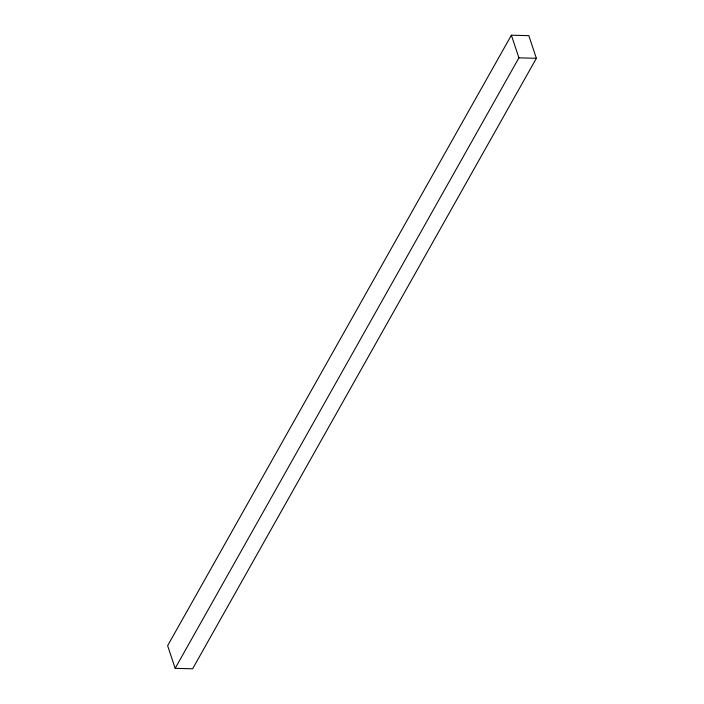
<?xml version="1.0" encoding="UTF-8"?>
<svg xmlns="http://www.w3.org/2000/svg" width="704" height="704" viewBox="0 0 704 704"><rect width="100%" height="100%" fill="white"/><g stroke="black" fill="none" stroke-linecap="round" stroke-linejoin="round"><path stroke-width="1.06" d="M511.377 35.2L167.631 645.691L175.164 668.334L192.623 668.8L536.369 58.309L528.836 35.666L511.377 35.2L518.91 57.842L175.164 668.334M518.91 57.842L536.369 58.309"/></g></svg>
